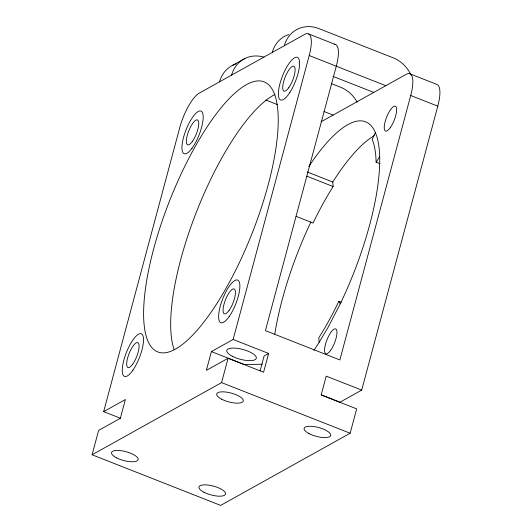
<?xml version="1.0" encoding="UTF-8"?>
<svg xmlns="http://www.w3.org/2000/svg" width="532" height="532" viewBox="0 0 532 532"><rect width="100%" height="100%" fill="white"/><g stroke="black" fill="none" stroke-linecap="round" stroke-linejoin="round"><path stroke-width="0.8" d="M410.179 73.921L437.251 84.581A30.557 9.337 -68.5 0 1 437.796 106.154L361.713 390.089L326.216 376.151L321.195 394.91L356.679 408.882L350.156 433.234L220.674 505.4L92.089 454.78L98.613 430.421L120.352 418.312L125.379 399.539L103.654 411.635L120.618 418.325M103.654 411.635L179.73 127.7A30.557 9.337 -68.5 0 1 199.234 93.147L304.623 34.414A30.557 9.337 -68.5 0 1 309.212 55.534L233.129 339.476L211.39 351.586L206.356 370.372L228.095 358.262L263.586 372.227L268.62 353.447L233.129 339.476M92.089 454.78L221.571 382.614L228.095 358.262M260.115 370.837L264.098 355.961L268.62 353.447M321.075 121.781L406.135 74.374A30.557 9.337 -68.5 0 1 410.724 95.501L339.868 359.945L265.421 330.638L336.284 66.194A30.557 9.337 -68.5 0 0 334.562 44.282M341.152 302.223L338.831 301.312L338.399 302.236A137.489 42.008 -68.5 0 1 322.445 331.902L318.788 337.82L319.14 342.335A145.13 44.342 -68.5 0 1 313.867 350.369M308.773 166.602A145.13 44.342 -68.5 0 1 347.848 124.621L351.512 122.819A145.13 44.342 -68.5 0 1 375.359 132.535L376.782 136.411A145.13 44.342 -68.5 0 1 340.307 303.792L327.825 327.792L319.14 342.335M375.359 132.535L372.214 139.477A137.489 42.008 -68.5 0 1 375.898 157.239L376.117 162.154L379.988 163.676M374.295 135.633A145.13 44.342 -68.5 0 0 332.773 182.011L333.125 186.532L329.468 192.444A137.489 42.008 -68.5 0 0 313.514 222.11L313.075 223.034L296.065 216.338M376.117 162.154L379.675 156.874M232.763 65.256L244.806 58.547M361.713 390.089L339.968 402.232L321.281 394.877M262.303 364.214L244.388 364.58L211.39 351.586M308.666 33.962L335.739 44.615M309.212 55.534L385.813 85.705M410.724 95.501L437.796 106.154M333.092 76.402L373.77 92.415M331.37 83.61L340.58 87.235A30.557 27.265 60.9 0 1 357.165 102.217M323.908 111.447L333.118 115.072M265.814 100.029L277.325 104.565M307.243 171.962L332.773 182.011M306.831 176.178L333.125 186.532M221.571 382.614L350.156 433.234M338.831 301.312L340.307 303.792M174.15 349.591A145.13 44.342 -68.5 0 1 196.913 210.805A145.13 44.342 -68.5 0 1 274.891 94.523M274.811 334.083A145.13 44.342 -68.5 0 1 282.279 299.39L284.72 290.672A145.13 44.342 -68.5 0 1 310.941 221.95M284.301 45.739A30.557 27.265 60.9 0 1 318.828 28.562L393.274 57.868A30.557 27.265 60.9 0 1 410.923 74.992M272.258 52.455A30.557 27.265 60.9 0 1 288.763 34.54M231.606 75.105A30.557 27.265 60.9 0 1 263.985 57.177M219.556 81.822A30.557 27.265 60.9 0 1 236.068 63.907M390.242 127.727A13.367 4.083 -68.5 0 0 395.894 106.633A13.367 4.083 -68.5 0 0 385.161 121.582A13.367 4.083 -68.5 0 0 390.242 127.727M192.371 141.465A13.367 4.083 -68.5 0 0 198.024 120.372A13.367 4.083 -68.5 0 0 187.291 135.321A13.367 4.083 -68.5 0 0 192.371 141.465M288.73 87.76A13.367 4.083 -68.5 0 0 294.382 66.666A13.367 4.083 -68.5 0 0 283.649 81.622A13.367 4.083 -68.5 0 0 288.73 87.76M217.628 302.369A145.13 44.342 -68.5 0 0 265.535 82.52A145.13 44.342 -68.5 0 0 149.559 265.754A145.13 44.342 -68.5 0 0 217.628 302.369M330.572 350.422A13.367 4.083 -68.5 0 0 336.224 329.328A13.367 4.083 -68.5 0 0 325.491 344.277A13.367 4.083 -68.5 0 0 330.572 350.422M229.059 310.455A13.367 4.083 -68.5 0 0 234.712 289.361A13.367 4.083 -68.5 0 0 223.979 304.317A13.367 4.083 -68.5 0 0 229.059 310.455M132.701 364.161A13.367 4.083 -68.5 0 0 138.353 343.067A13.367 4.083 -68.5 0 0 127.62 358.016A13.367 4.083 -68.5 0 0 132.701 364.161M309.026 433.6A13.752 4.569 15 0 0 330.585 435.761A13.752 4.569 15 0 0 312.636 426.391A13.752 4.569 15 0 0 309.026 433.6M221.591 399.173A13.752 4.569 15 0 0 243.144 401.347A13.752 4.569 15 0 0 225.196 391.971A13.752 4.569 15 0 0 221.591 399.173M116.734 457.919A13.752 4.562 15 0 0 138.047 459.834A13.752 4.562 15 0 0 119.707 450.538A13.752 4.562 15 0 0 116.734 457.919M203.876 492.2A13.752 4.569 15 0 0 225.435 494.374A13.752 4.569 15 0 0 207.487 484.991A13.752 4.569 15 0 0 203.876 492.2M232.218 356.214A15.275 5.074 15 0 0 256.171 358.635A15.275 5.074 15 0 0 236.228 348.214A15.275 5.074 15 0 0 232.218 356.214M229.119 316.66A22.916 7.002 -68.5 0 0 238.516 280.67A22.916 7.002 -68.5 0 0 220.108 306.804A22.916 7.002 -68.5 0 0 229.119 316.66M132.94 370.112A22.916 7.002 -68.5 0 0 142.071 334.282A22.916 7.002 -68.5 0 0 123.663 360.849A22.916 7.002 -68.5 0 0 132.94 370.112M191.939 148.355A22.916 7.002 -68.5 0 0 202.06 111.966A22.916 7.002 -68.5 0 0 183.686 136.844A22.916 7.002 -68.5 0 0 191.939 148.355M289.92 92.335A22.916 7.002 -68.5 0 0 297.674 57.476A22.916 7.002 -68.5 0 0 279.34 86.144A22.916 7.002 -68.5 0 0 289.92 92.335"/></g></svg>
